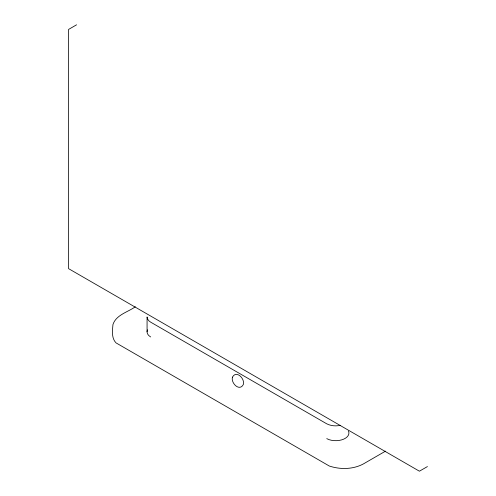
<?xml version="1.0" encoding="UTF-8"?>
<svg xmlns="http://www.w3.org/2000/svg" width="496" height="496" viewBox="0 0 496 496"><rect width="100%" height="100%" fill="white"/><g stroke="black" fill="none" stroke-linecap="round" stroke-linejoin="round"><path stroke-width="0.74" d="M76.589 24.8L68.572 29.431L68.572 268.646L419.411 471.2L427.428 466.569M135.327 306.757C127.918 312.158 116.138 314.755 112.952 324.545C112.449 330.64 111.302 338.03 116.033 342.891L329.294 466.017C340.994 469.923 354.739 469.427 365.372 462.774L385.566 451.118M340.405 425.314C335.879 426.355 330.925 425.928 326.752 423.82L150.641 322.14L148.843 320.788L147.523 318.947L147.07 316.969L147.07 331.781M326.752 438.631L329.096 439.667A13.218 7.632 0 0 0 343.759 439.115A13.218 7.632 0 0 0 348.477 431.086M150.641 336.951L148.843 335.6A13.218 7.632 0 0 1 147.523 329.809M232.444 377.189C230.69 382.993 239.487 391.927 243.344 384.505C245.098 378.708 236.301 369.768 232.444 377.189"/></g></svg>
